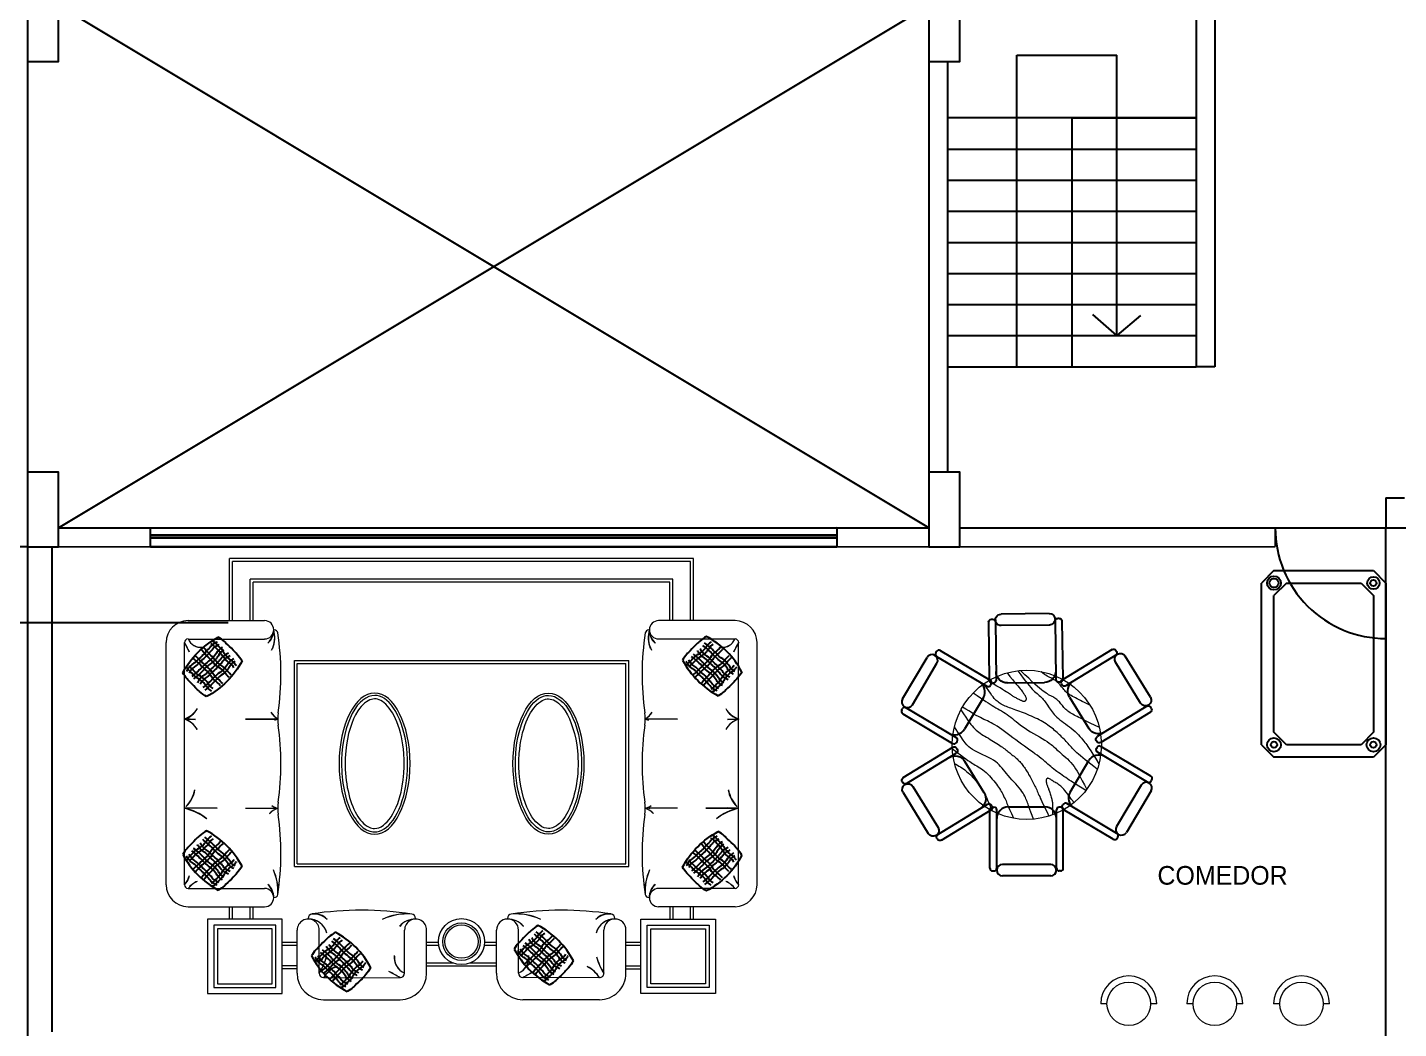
# Model space of a CAD drawing. Header units: metres. Extents: x -525 to 413, y -37 to 272.
# Drawn here: x 180.92 to 191.95, y 55.6 to 63.64 of the extents above; entities that cross this region are included whole.
import ezdxf

# ---------------------------------------------------------------- set-up
doc = ezdxf.new("R2010")
doc.units = ezdxf.units.M
doc.header["$MEASUREMENT"] = 0
for name, pattern in [('0', [0]), ('ACAD_ISO02W100', [15, 12, -3]), ('DASHED', [70, 50, -20])]:
    doc.linetypes.add(name, pattern=pattern)
doc.layers.get('0').update_dxf_attribs({"color": 254})
for name, color, linetype in [('arboles', 254, 'Continuous'), ('COLUMNA', 254, 'Continuous'), ('escalera', 254, 'DASHED'), ('ICT_INTERNA', 170, 'Continuous'), ('L.COLUMNA', 254, 'Continuous'), ('mobi alcolchonado', 254, 'Continuous'), ('MOBILIARIO2', 254, 'Continuous'), ('NOFIJO', 254, 'Continuous'), ('PAR', 254, 'Continuous'), ('PUERTAS', 254, 'Continuous')]:
    doc.layers.add(name, color=color, linetype=linetype)
doc.layers.add('muebles', color=254, linetype='Continuous', lineweight=5)
doc.layers.add('ventanas', color=254, linetype='Continuous', lineweight=30)
doc.styles.get("Standard").update_dxf_attribs({"font": 'HTOWERT.TTF', "height": 0.08})

# ---------------------------------------------------------------- blocks, each defined once
blk = doc.blocks.new('A$C77BB287D')
at = {"layer": 'MOBILIARIO2'}
for centre, start, end in [((0.603, -0.126), 117.7162, 152.2785), ((-0.126, 0.603), 297.7162, 332.2785)]:
    blk.add_arc(centre, 0.681, start, end, dxfattribs=at)
for points, knots in [([(0.037, 0.2), (0.043, 0.208), (0.045, 0.212), (0.054, 0.23), (0.063, 0.243), (0.082, 0.259), (0.087, 0.263), (0.099, 0.273), (0.105, 0.28), (0.121, 0.295), (0.128, 0.3), (0.14, 0.312), (0.146, 0.318), (0.164, 0.338), (0.179, 0.353), (0.198, 0.372), (0.203, 0.378), (0.213, 0.391), (0.218, 0.398), (0.231, 0.416), (0.24, 0.425), (0.258, 0.438), (0.267, 0.443), (0.276, 0.447)], [0, 0, 0, 0, 0.0279165, 0.0279165, 0.0558331, 0.0558331, 0.0837496, 0.0837496, 0.1116661, 0.1116661, 0.1395827, 0.1395827, 0.1674992, 0.1674992, 0.2233322, 0.2233322, 0.2512488, 0.2512488, 0.2791653, 0.2791653, 0.3070818, 0.3070818, 0.3349984, 0.3349984, 0.3349984, 0.3349984]), ([(0.433, 0.246), (0.428, 0.253), (0.42, 0.265), (0.403, 0.282), (0.378, 0.295), (0.354, 0.322), (0.333, 0.349), (0.317, 0.378), (0.294, 0.398), (0.274, 0.417), (0.257, 0.438), (0.242, 0.444), (0.235, 0.446)], [0, 0, 0, 0, 0.0251558, 0.0423686, 0.0735031, 0.1079287, 0.1485001, 0.177757, 0.2045324, 0.2389579, 0.2619083, 0.2842956, 0.2842956, 0.2842956, 0.2842956]), ([(0.477, 0.286), (0.464, 0.305), (0.442, 0.336), (0.398, 0.383), (0.362, 0.415), (0.325, 0.453), (0.303, 0.466), (0.286, 0.477)], [0, 0, 0, 0, 0.0684504, 0.1132877, 0.1942981, 0.2115305, 0.2711605, 0.2711605, 0.2711605, 0.2711605]), ([(0.058, 0.186), (0.061, 0.19), (0.07, 0.203), (0.079, 0.228), (0.107, 0.244), (0.127, 0.267), (0.158, 0.292), (0.188, 0.329), (0.226, 0.363), (0.25, 0.405), (0.275, 0.418), (0.288, 0.426)], [0, 0, 0, 0, 0.0170213, 0.0470063, 0.0743095, 0.1111398, 0.1383727, 0.19363, 0.2532688, 0.2904618, 0.3349984, 0.3349984, 0.3349984, 0.3349984]), ([(0.082, 0.157), (0.087, 0.166), (0.094, 0.178), (0.111, 0.195), (0.12, 0.201), (0.143, 0.217), (0.158, 0.228), (0.179, 0.25), (0.189, 0.265), (0.214, 0.296), (0.229, 0.311), (0.256, 0.337), (0.269, 0.35), (0.293, 0.376), (0.304, 0.39), (0.315, 0.405)], [0, 0, 0, 0, 0.0281332, 0.0281332, 0.0562664, 0.0562664, 0.1125327, 0.1125327, 0.1687991, 0.1687991, 0.2250654, 0.2250654, 0.2813318, 0.2813318, 0.3375981, 0.3375981, 0.3375981, 0.3375981]), ([(0.104, 0.146), (0.108, 0.153), (0.115, 0.166), (0.137, 0.183), (0.16, 0.199), (0.195, 0.226), (0.222, 0.271), (0.254, 0.3), (0.276, 0.322), (0.301, 0.346), (0.321, 0.372), (0.335, 0.39)], [0, 0, 0, 0, 0.0233914, 0.0462519, 0.0808435, 0.1081467, 0.1768845, 0.2347507, 0.2382573, 0.2698172, 0.3375981, 0.3375981, 0.3375981, 0.3375981]), ([(0.127, 0.11), (0.133, 0.118), (0.135, 0.122), (0.144, 0.14), (0.153, 0.154), (0.172, 0.169), (0.177, 0.173), (0.189, 0.184), (0.195, 0.19), (0.211, 0.205), (0.218, 0.21), (0.23, 0.222), (0.236, 0.228), (0.254, 0.248), (0.269, 0.263), (0.287, 0.282), (0.293, 0.288), (0.303, 0.301), (0.307, 0.308), (0.321, 0.326), (0.33, 0.335), (0.348, 0.348), (0.357, 0.353), (0.365, 0.358)], [0, 0, 0, 0, 0.0279165, 0.0279165, 0.0558331, 0.0558331, 0.0837496, 0.0837496, 0.1116661, 0.1116661, 0.1395827, 0.1395827, 0.1674992, 0.1674992, 0.2233322, 0.2233322, 0.2512488, 0.2512488, 0.2791653, 0.2791653, 0.3070818, 0.3070818, 0.3349984, 0.3349984, 0.3349984, 0.3349984]), ([(0.372, 0.155), (0.36, 0.167), (0.345, 0.182), (0.323, 0.209), (0.315, 0.218), (0.288, 0.237), (0.271, 0.247), (0.241, 0.275), (0.231, 0.289), (0.208, 0.314), (0.196, 0.326), (0.171, 0.352), (0.158, 0.366), (0.147, 0.38)], [0, 0, 0, 0, 0.0527313, 0.0527313, 0.1054625, 0.1054625, 0.1581938, 0.1581938, 0.210925, 0.210925, 0.2636563, 0.2636563, 0.3163876, 0.3163876, 0.3163876, 0.3163876]), ([(0.148, 0.096), (0.151, 0.101), (0.16, 0.113), (0.169, 0.138), (0.197, 0.154), (0.217, 0.178), (0.248, 0.202), (0.278, 0.24), (0.316, 0.273), (0.34, 0.315), (0.365, 0.328), (0.378, 0.336)], [0, 0, 0, 0, 0.0170213, 0.0470063, 0.0743095, 0.1111398, 0.1383727, 0.19363, 0.2532688, 0.2904618, 0.3349984, 0.3349984, 0.3349984, 0.3349984]), ([(0.39, 0.173), (0.382, 0.18), (0.362, 0.199), (0.333, 0.241), (0.281, 0.267), (0.244, 0.313), (0.21, 0.347), (0.183, 0.375), (0.171, 0.391), (0.167, 0.396)], [0, 0, 0, 0, 0.0327415, 0.0793965, 0.1525082, 0.2007896, 0.25596, 0.2973537, 0.3163876, 0.3163876, 0.3163876, 0.3163876]), ([(0.412, 0.232), (0.403, 0.245), (0.397, 0.254), (0.382, 0.265), (0.375, 0.269), (0.36, 0.28), (0.352, 0.287), (0.334, 0.307), (0.324, 0.319), (0.304, 0.348), (0.299, 0.359), (0.28, 0.378), (0.266, 0.389), (0.243, 0.415), (0.242, 0.417), (0.227, 0.423)], [0, 0, 0, 0, 0.0473826, 0.0473826, 0.0710739, 0.0710739, 0.0947652, 0.0947652, 0.1421478, 0.1421478, 0.1895304, 0.1895304, 0.236913, 0.236913, 0.2842956, 0.2842956, 0.2842956, 0.2842956]), ([(0.23, 0.044), (0.224, 0.049), (0.212, 0.057), (0.194, 0.074), (0.181, 0.099), (0.155, 0.123), (0.127, 0.144), (0.099, 0.16), (0.079, 0.183), (0.059, 0.203), (0.038, 0.22), (0.033, 0.234), (0.03, 0.241)], [0, 0, 0, 0, 0.0251558, 0.0423686, 0.0735031, 0.1079287, 0.1485001, 0.177757, 0.2045324, 0.2389579, 0.2619083, 0.2842956, 0.2842956, 0.2842956, 0.2842956]), ([(0.245, 0.065), (0.231, 0.073), (0.222, 0.08), (0.212, 0.094), (0.208, 0.102), (0.197, 0.117), (0.19, 0.124), (0.17, 0.143), (0.157, 0.153), (0.129, 0.172), (0.118, 0.178), (0.099, 0.197), (0.087, 0.21), (0.061, 0.234), (0.059, 0.235), (0.054, 0.25)], [0, 0, 0, 0, 0.0473826, 0.0473826, 0.0710739, 0.0710739, 0.0947652, 0.0947652, 0.1421478, 0.1421478, 0.1895304, 0.1895304, 0.236913, 0.236913, 0.2842956, 0.2842956, 0.2842956, 0.2842956]), ([(0.304, 0.087), (0.296, 0.095), (0.278, 0.114), (0.236, 0.144), (0.21, 0.196), (0.164, 0.233), (0.129, 0.267), (0.101, 0.293), (0.086, 0.306), (0.081, 0.31)], [0, 0, 0, 0, 0.0327415, 0.0793965, 0.1525082, 0.2007896, 0.25596, 0.2973537, 0.3163876, 0.3163876, 0.3163876, 0.3163876]), ([(0.322, 0.104), (0.31, 0.117), (0.294, 0.132), (0.267, 0.153), (0.259, 0.162), (0.24, 0.189), (0.23, 0.206), (0.202, 0.235), (0.188, 0.246), (0.163, 0.269), (0.15, 0.281), (0.125, 0.306), (0.11, 0.318), (0.097, 0.329)], [0, 0, 0, 0, 0.0527313, 0.0527313, 0.1054625, 0.1054625, 0.1581938, 0.1581938, 0.210925, 0.210925, 0.2636563, 0.2636563, 0.3163876, 0.3163876, 0.3163876, 0.3163876]), ([(0.172, 0.067), (0.176, 0.076), (0.184, 0.088), (0.201, 0.105), (0.21, 0.111), (0.233, 0.128), (0.247, 0.138), (0.269, 0.16), (0.279, 0.175), (0.304, 0.207), (0.319, 0.221), (0.345, 0.247), (0.359, 0.26), (0.382, 0.286), (0.394, 0.3), (0.405, 0.315)], [0, 0, 0, 0, 0.0281332, 0.0281332, 0.0562664, 0.0562664, 0.1125327, 0.1125327, 0.1687991, 0.1687991, 0.2250654, 0.2250654, 0.2813318, 0.2813318, 0.3375981, 0.3375981, 0.3375981, 0.3375981]), ([(0.194, 0.056), (0.198, 0.063), (0.205, 0.077), (0.227, 0.093), (0.25, 0.109), (0.285, 0.136), (0.312, 0.181), (0.344, 0.21), (0.366, 0.232), (0.391, 0.256), (0.411, 0.282), (0.425, 0.3)], [0, 0, 0, 0, 0.0233914, 0.0462519, 0.0808435, 0.1081467, 0.1768845, 0.2347507, 0.2382573, 0.2698172, 0.3375981, 0.3375981, 0.3375981, 0.3375981]), ([(0.191, 0), (0.172, 0.013), (0.141, 0.035), (0.093, 0.079), (0.062, 0.115), (0.024, 0.151), (0.01, 0.173), (0, 0.191)], [0, 0, 0, 0, 0.0684504, 0.1132877, 0.1942981, 0.2115305, 0.2711605, 0.2711605, 0.2711605, 0.2711605])]:
    blk.add_open_spline(points, degree=3, knots=knots, dxfattribs=at)
blk = doc.blocks.new('A$C7392403F')
at = {"layer": 'muebles'}
for p, q in [((4.241, 3.546), (0.511, 3.546)), ((0.511, 3.048), (0.511, 3.546)), ((4.241, 3.048), (4.241, 3.546)), ((4.218, 3.523), (0.535, 3.523)), ((0.535, 3.048), (0.535, 3.523)), ((4.218, 3.048), (4.218, 3.523)), ((4.076, 3.381), (0.677, 3.381)), ((0.677, 3.048), (0.677, 3.381)), ((4.052, 3.357), (0.7, 3.357)), ((0.7, 3.048), (0.7, 3.357)), ((4.052, 3.048), (4.052, 3.357)), ((4.076, 3.048), (4.076, 3.381)), ((0.177, 3.048), (0.792, 3.048)), ((4.576, 3.048), (3.961, 3.048)), ((0, 0.925), (0, 2.871)), ((0.147, 0.925), (0.147, 2.871)), ((0.177, 2.9), (0.792, 2.9)), ((0.866, 2.974), (0.87, 2.974)), ((3.887, 2.974), (3.883, 2.974)), ((4.576, 2.9), (3.961, 2.9)), ((4.605, 0.925), (4.605, 2.871)), ((4.753, 0.925), (4.753, 2.871)), ((1.032, 2.726), (3.721, 2.726)), ((1.032, 1.07), (1.032, 2.726)), ((1.055, 2.702), (3.697, 2.702)), ((1.055, 1.093), (1.055, 2.702)), ((3.697, 1.093), (3.697, 2.702)), ((3.721, 1.07), (3.721, 2.726)), ((0.194, 2.256), (0.147, 2.256)), ((0.147, 2.256), (0.237, 2.253)), ((0.237, 2.253), (0.194, 2.256)), ((0.87, 2.258), (0.638, 2.256)), ((0.638, 2.256), (0.899, 2.256)), ((0.899, 2.256), (0.87, 2.258)), ((0.896, 2.261), (0.899, 2.256)), ((3.857, 2.261), (3.853, 2.256)), ((3.853, 2.256), (3.882, 2.258)), ((4.114, 2.256), (3.853, 2.256)), ((3.882, 2.258), (4.114, 2.256)), ((4.516, 2.253), (4.559, 2.256)), ((4.605, 2.256), (4.516, 2.253)), ((4.559, 2.256), (4.605, 2.256)), ((0.147, 1.539), (0.237, 1.542)), ((0.412, 1.539), (0.147, 1.539)), ((0.237, 1.542), (0.412, 1.539)), ((0.638, 1.539), (0.865, 1.542)), ((0.638, 1.539), (0.896, 1.539)), ((0.832, 1.497), (0.837, 1.5)), ((0.865, 1.542), (0.893, 1.54)), ((4.114, 1.539), (3.857, 1.539)), ((3.888, 1.542), (3.86, 1.54)), ((4.114, 1.539), (3.888, 1.542)), ((3.921, 1.497), (3.916, 1.5)), ((4.516, 1.542), (4.341, 1.539)), ((4.341, 1.539), (4.605, 1.539)), ((4.605, 1.539), (4.516, 1.542)), ((1.032, 1.07), (3.721, 1.07)), ((1.055, 1.093), (3.697, 1.093)), ((0.177, 0.895), (0.792, 0.895)), ((4.576, 0.895), (3.961, 0.895)), ((0.866, 0.821), (0.87, 0.821)), ((0.866, 0.821), (0.87, 0.821)), ((3.887, 0.821), (3.883, 0.821)), ((3.887, 0.821), (3.883, 0.821)), ((0.177, 0.748), (0.792, 0.748)), ((0.511, 0.649), (0.511, 0.748)), ((0.535, 0.649), (0.535, 0.748)), ((0.677, 0.649), (0.677, 0.748)), ((0.7, 0.649), (0.7, 0.748)), ((4.576, 0.748), (3.961, 0.748)), ((4.052, 0.748), (4.052, 0.649)), ((4.076, 0.748), (4.076, 0.649)), ((4.218, 0.649), (4.218, 0.748)), ((4.241, 0.649), (4.241, 0.748)), ((1.054, 0.213), (1.054, 0.56)), ((1.143, 0.648), (1.143, 0.654)), ((1.232, 0.213), (1.232, 0.56)), ((1.918, 0.213), (1.918, 0.56)), ((2.007, 0.648), (2.007, 0.654)), ((2.095, 0.213), (2.095, 0.56)), ((2.657, 0.213), (2.657, 0.56)), ((2.746, 0.648), (2.746, 0.654)), ((2.835, 0.213), (2.835, 0.56)), ((3.521, 0.213), (3.521, 0.56)), ((3.61, 0.648), (3.61, 0.654)), ((3.698, 0.213), (3.698, 0.56)), ((1.054, 0.459), (0.934, 0.459)), ((2.192, 0.459), (2.095, 0.459)), ((2.657, 0.459), (2.561, 0.459)), ((3.819, 0.459), (3.698, 0.459)), ((1.054, 0.436), (0.934, 0.436)), ((2.194, 0.436), (2.095, 0.436)), ((2.657, 0.436), (2.558, 0.436)), ((3.819, 0.436), (3.698, 0.436)), ((1.057, 0.273), (0.934, 0.273)), ((1.05, 0.249), (0.934, 0.249)), ((2.313, 0.294), (2.095, 0.294)), ((2.657, 0.27), (2.095, 0.27)), ((2.657, 0.294), (2.44, 0.294)), ((3.695, 0.273), (3.819, 0.273)), ((3.703, 0.249), (3.819, 0.249)), ((1.267, 0.178), (1.882, 0.177)), ((3.485, 0.178), (2.87, 0.177)), ((1.267, 0), (1.882, 0)), ((3.485, 0), (2.87, 0))]:
    blk.add_line(p, q, dxfattribs=at)
for points in [[(0.334, 0.649), (0.334, 0.049), (0.934, 0.049), (0.934, 0.649)], [(0.384, 0.599), (0.384, 0.099), (0.884, 0.099), (0.884, 0.599)], [(0.414, 0.569), (0.414, 0.129), (0.854, 0.129), (0.854, 0.569)], [(4.419, 0.649), (4.419, 0.049), (3.819, 0.049), (3.819, 0.649)], [(4.369, 0.599), (4.369, 0.099), (3.869, 0.099), (3.869, 0.599)], [(4.339, 0.569), (4.339, 0.129), (3.899, 0.129), (3.899, 0.569)]]:
    blk.add_lwpolyline(points, close=True, dxfattribs=at)
for radius in [0.185, 0.151, 0.134]:
    blk.add_circle((2.376, 0.467), radius, dxfattribs=at)
for centre, radius, start, end in [((0.177, 2.871), 0.177, 90, 180), ((0.792, 2.974), 0.0737, 270, 90), ((3.961, 2.974), 0.0737, 90, 270), ((4.576, 2.871), 0.177, 0, 90), ((0.177, 2.871), 0.0295, 90, 180), ((-2.52, 1.361), 3.065, 27.9126, 29.5142), ((-0.604, 2.41), 0.881, 25.926, 31.5008), ((0.285, 2.95), 0.119, 204.579, 275.4669), ((0.28, 2.945), 0.112, 203.4816, 275.8459), ((0.725, 2.974), 0.141, 310.9442, 359.9333), ((0.736, 2.969), 0.13, 308.6645, 2.2129), ((0.648, 2.913), 0.226, 332.645, 15.6493), ((0.637, 2.912), 0.237, 338.8577, 15.1681), ((0.87, 2.944), 0.0295, 8.737, 90), ((-1.273, 2.615), 2.197, 351.9156, 8.737), ((6.025, 2.615), 2.197, 171.263, 188.0844), ((3.883, 2.944), 0.0295, 90, 171.263), ((4.105, 2.913), 0.226, 164.3507, 207.355), ((4.115, 2.912), 0.237, 164.8319, 201.1423), ((4.028, 2.974), 0.141, 180.0667, 229.0558), ((4.016, 2.969), 0.13, 177.7871, 231.3355), ((4.467, 2.95), 0.119, 264.5331, 335.421), ((4.473, 2.945), 0.112, 264.1541, 336.5184), ((7.273, 1.361), 3.065, 150.4858, 152.0874), ((5.356, 2.41), 0.881, 148.4992, 154.074), ((4.576, 2.871), 0.0295, 0, 90), ((0.071, 2.457), 0.215, 290.7068, 327.0616), ((0.094, 2.429), 0.181, 287.1636, 330.6048), ((4.681, 2.457), 0.215, 212.9384, 249.2932), ((4.659, 2.429), 0.181, 209.3952, 252.8364), ((0.071, 2.056), 0.215, 32.9384, 69.2932), ((0.094, 2.083), 0.181, 29.3952, 72.8364), ((1.011, 2.435), 0.209, 216.5051, 236.4171), ((0.998, 2.414), 0.186, 213.5615, 237.8354), ((0.926, 2.149), 0.11, 103.8443, 119.6644), ((1.253, 2.256), 0.354, 171.9156, 188.0844), ((-1.273, 1.898), 2.197, 351.9156, 8.0844), ((6.025, 1.898), 2.197, 171.9156, 188.0844), ((3.499, 2.256), 0.354, 351.9156, 8.0844), ((3.754, 2.414), 0.186, 302.1646, 326.4385), ((3.827, 2.149), 0.11, 60.3356, 76.1557), ((3.742, 2.435), 0.209, 303.5829, 323.4949), ((4.681, 2.056), 0.215, 110.7068, 147.0616), ((4.659, 2.083), 0.181, 107.1636, 150.6048), ((0.005, 1.719), 0.228, 313.0483, 352.1317), ((-0.042, 1.743), 0.278, 316.6985, 348.4815), ((4.747, 1.719), 0.228, 187.8683, 226.9517), ((4.795, 1.743), 0.278, 191.5185, 223.3015), ((0.931, 1.664), 0.129, 232.0039, 255.5894), ((1.253, 1.539), 0.354, 171.9156, 188.0844), ((3.499, 1.539), 0.354, 351.9156, 8.0844), ((3.821, 1.664), 0.129, 284.4106, 307.9961), ((0.045, 1.089), 0.461, 52.4364, 77.1931), ((0.078, 1.159), 0.387, 49.9948, 79.6347), ((0.942, 1.393), 0.152, 106.4836, 136.9001), ((0.948, 1.391), 0.156, 108.2275, 135.359), ((-1.273, 1.18), 2.197, 351.263, 8.0844), ((6.025, 1.18), 2.197, 171.9156, 188.737), ((3.804, 1.391), 0.156, 44.641, 71.7725), ((3.81, 1.393), 0.152, 43.0999, 73.5164), ((4.707, 1.089), 0.461, 102.8069, 127.5636), ((4.675, 1.159), 0.387, 100.3653, 130.0052), ((0.065, 1.019), 0.125, 311.2959, 351.2773), ((0.011, 1.048), 0.184, 317.8008, 344.7724), ((0.492, 0.875), 0.408, 356.0154, 24.4991), ((0.525, 0.881), 0.375, 354.757, 25.7575), ((4.26, 0.875), 0.408, 155.5009, 183.9846), ((4.227, 0.881), 0.375, 154.2425, 185.243), ((4.688, 1.019), 0.125, 188.7227, 228.7041), ((4.741, 1.048), 0.184, 195.2276, 222.1992), ((0.177, 0.925), 0.177, 180, 270), ((0.177, 0.925), 0.0295, 180, 270), ((0.367, 0.73), 0.251, 117.8971, 138.9977), ((0.322, 0.786), 0.181, 113.7543, 143.1405), ((0.792, 0.821), 0.0737, 270, 90), ((0.736, 0.826), 0.13, 357.7871, 51.3355), ((0.725, 0.821), 0.141, 0.0667, 49.0558), ((4.016, 0.826), 0.13, 128.6645, 182.2129), ((4.028, 0.821), 0.141, 130.9442, 179.9333), ((3.961, 0.821), 0.0737, 90, 270), ((4.386, 0.73), 0.251, 41.0023, 62.1029), ((4.43, 0.786), 0.181, 36.8595, 66.2457), ((4.576, 0.925), 0.0295, 270, 0), ((4.576, 0.925), 0.177, 270, 0), ((0.87, 0.851), 0.0295, 270, 351.263), ((3.883, 0.851), 0.0295, 188.737, 270), ((1.178, 0.654), 0.0355, 98.731, 179.994), ((1.574, -1.925), 2.645, 81.2571, 98.731), ((1.19, 0.543), 0.146, 44.3536, 96.8302), ((1.194, 0.555), 0.136, 42.0997, 99.0841), ((1.935, 0.239), 0.452, 84.751, 115.7515), ((1.942, 0.199), 0.491, 86.0094, 114.4931), ((1.971, 0.654), 0.0355, 359.994, 81.2571), ((2.781, 0.654), 0.0355, 98.7429, 180.006), ((3.178, -1.925), 2.645, 81.269, 98.7429), ((2.817, 0.239), 0.452, 64.2485, 95.249), ((2.81, 0.199), 0.491, 65.5069, 93.9906), ((3.562, 0.543), 0.146, 83.1698, 135.6464), ((3.558, 0.555), 0.136, 80.9159, 137.9003), ((3.574, 0.654), 0.0355, 0.006, 81.269), ((1.143, 0.56), 0.0887, 359.994, 179.994), ((1.148, 0.497), 0.151, 15.1187, 91.7681), ((1.151, 0.502), 0.146, 13.5389, 93.3478), ((2.001, 0.492), 0.156, 87.7811, 141.3295), ((2.007, 0.479), 0.17, 90.0608, 139.0498), ((2.007, 0.56), 0.0887, 359.994, 179.994), ((2.746, 0.56), 0.0887, 0.006, 180.006), ((2.752, 0.492), 0.156, 38.6705, 92.2189), ((2.746, 0.479), 0.17, 40.9502, 89.9392), ((3.605, 0.497), 0.151, 88.2319, 164.8813), ((3.601, 0.502), 0.146, 86.6522, 166.4611), ((3.61, 0.56), 0.0887, 0.006, 180.006), ((0.832, 0.474), 0.477, 326.7891, 344.4251), ((0.741, 0.516), 0.577, 328.3171, 342.8972), ((1.977, 0.343), 0.143, 174.5271, 245.4151), ((1.972, 0.337), 0.135, 174.1481, 246.5124), ((2.775, 0.343), 0.143, 294.5849, 5.4729), ((2.781, 0.337), 0.135, 293.4876, 5.8519), ((3.92, 0.474), 0.477, 195.5749, 213.2109), ((4.012, 0.516), 0.577, 197.1028, 211.6829), ((1.462, 0.06), 0.228, 115.1142, 149.0283), ((1.439, 0.08), 0.197, 113.9392, 150.4768), ((0.064, -3.033), 3.69, 60.4798, 62.0814), ((1.328, -0.727), 1.06, 58.4932, 64.068), ((4.688, -3.033), 3.69, 117.9186, 119.5202), ((3.424, -0.727), 1.06, 115.932, 121.5068), ((3.29, 0.06), 0.228, 30.9717, 64.8858), ((3.314, 0.08), 0.197, 29.5232, 66.0608), ((1.267, 0.213), 0.213, 179.994, 269.994), ((1.267, 0.213), 0.0355, 179.994, 269.994), ((1.882, 0.213), 0.213, 269.994, 359.994), ((1.882, 0.213), 0.0355, 269.994, 359.994), ((2.87, 0.213), 0.213, 180.006, 270.006), ((2.87, 0.213), 0.0355, 180.006, 270.006), ((3.485, 0.213), 0.213, 270.006, 0.006), ((3.485, 0.213), 0.0355, 270.006, 0.006)]:
    blk.add_arc(centre, radius, start, end, dxfattribs=at)
at = {"layer": 'muebles', "extrusion": (0, 0, -1)}
blk.add_ellipse((1.677, 1.898), major_axis=(0, -0.568), ratio=0.502168, dxfattribs=at)
at = {"layer": 'muebles'}
blk.add_ellipse((3.075, 1.898), major_axis=(0, -0.568), ratio=0.502168, dxfattribs=at)
for points, knots in [([(1.677, 1.349), (1.643, 1.349), (1.607, 1.363), (1.54, 1.424), (1.508, 1.47), (1.433, 1.635), (1.408, 1.783), (1.415, 2.07), (1.448, 2.206), (1.548, 2.397), (1.614, 2.446), (1.731, 2.447), (1.784, 2.412), (1.876, 2.277), (1.912, 2.178), (1.948, 1.954), (1.947, 1.831), (1.91, 1.608), (1.872, 1.51), (1.781, 1.381), (1.728, 1.349), (1.677, 1.349)], [0, 0, 0, 0, 0.420953, 0.420953, 0.841906, 0.841906, 1.627474, 1.627474, 2.384999, 2.384999, 3.142524, 3.142524, 3.774252, 3.774252, 4.405979, 4.405979, 5.037707, 5.037707, 5.669434, 5.669434, 6.283185, 6.283185, 6.283185, 6.283185]), ([(3.075, 1.349), (3.11, 1.349), (3.146, 1.363), (3.213, 1.424), (3.245, 1.47), (3.319, 1.635), (3.345, 1.783), (3.338, 2.07), (3.305, 2.206), (3.204, 2.397), (3.139, 2.446), (3.022, 2.447), (2.969, 2.412), (2.876, 2.277), (2.84, 2.178), (2.804, 1.954), (2.805, 1.831), (2.843, 1.608), (2.88, 1.51), (2.972, 1.381), (3.025, 1.349), (3.075, 1.349)], [0, 0, 0, 0, 0.420953, 0.420953, 0.841906, 0.841906, 1.627474, 1.627474, 2.384999, 2.384999, 3.142524, 3.142524, 3.774252, 3.774252, 4.405979, 4.405979, 5.037707, 5.037707, 5.669434, 5.669434, 6.283185, 6.283185, 6.283185, 6.283185]), ([(1.677, 1.377), (1.649, 1.377), (1.619, 1.389), (1.557, 1.447), (1.526, 1.494), (1.452, 1.673), (1.429, 1.844), (1.457, 2.13), (1.494, 2.247), (1.577, 2.375), (1.617, 2.405), (1.685, 2.424), (1.717, 2.417), (1.791, 2.358), (1.828, 2.305), (1.885, 2.161), (1.905, 2.073), (1.923, 1.839), (1.904, 1.69), (1.832, 1.495), (1.789, 1.433), (1.723, 1.385), (1.7, 1.377), (1.677, 1.377)], [0, 0, 0, 0, 0.439197, 0.439197, 0.878394, 0.878394, 1.7625, 1.7625, 2.484027, 2.484027, 3.003385, 3.003385, 3.522744, 3.522744, 4.042102, 4.042102, 4.561461, 4.561461, 5.34406, 5.34406, 5.930331, 5.930331, 6.283185, 6.283185, 6.283185, 6.283185]), ([(3.075, 1.377), (3.103, 1.377), (3.133, 1.389), (3.196, 1.447), (3.226, 1.494), (3.301, 1.673), (3.324, 1.844), (3.296, 2.13), (3.258, 2.247), (3.175, 2.375), (3.136, 2.405), (3.068, 2.424), (3.036, 2.417), (2.962, 2.358), (2.924, 2.305), (2.867, 2.161), (2.848, 2.073), (2.83, 1.839), (2.849, 1.69), (2.92, 1.495), (2.963, 1.433), (3.03, 1.385), (3.053, 1.377), (3.075, 1.377)], [0, 0, 0, 0, 0.439197, 0.439197, 0.878394, 0.878394, 1.7625, 1.7625, 2.484027, 2.484027, 3.003385, 3.003385, 3.522744, 3.522744, 4.042102, 4.042102, 4.561461, 4.561461, 5.34406, 5.34406, 5.930331, 5.930331, 6.283185, 6.283185, 6.283185, 6.283185])]:
    blk.add_open_spline(points, degree=3, knots=knots, dxfattribs=at)
for p in [(0.866, 1.539), (0.866, 1.539), (3.887, 1.539), (3.887, 1.539)]:
    blk.add_point(p, dxfattribs=at)
at = {"layer": 'muebles', "xscale": -1, "rotation": 90}
for p in [(0.611, 2.914), (4.631, 1.352)]:
    blk.add_blockref('A$C77BB287D', p, dxfattribs=at)
at = {"layer": 'muebles', "rotation": 90}
for p in [(4.631, 2.444), (0.611, 0.882), (3.277, 0.121), (1.647, 0.066)]:
    blk.add_blockref('A$C77BB287D', p, dxfattribs=at)
blk = doc.blocks.new('SILLVIS')
at = {"layer": 'arboles'}
for p, q in [((-0.32, 0.267), (-0.32, -0.239)), ((-0.295, 0.292), (-0.285, 0.292)), ((-0.26, 0.285), (-0.26, -0.239)), ((-0.21, 0.335), (0.21, 0.335)), ((0.26, 0.285), (0.26, -0.239)), ((0.295, 0.292), (0.285, 0.292)), ((0.32, 0.267), (0.32, -0.239)), ((-0.21, 0.235), (0.21, 0.235)), ((-0.295, -0.264), (-0.285, -0.264)), ((0.16, -0.265), (-0.16, -0.265)), ((0.295, -0.264), (0.285, -0.264))]:
    blk.add_line(p, q, dxfattribs=at)
for centre, radius, start, end in [((-0.295, 0.267), 0.025, 90, 180), ((-0.285, 0.267), 0.025, 0, 90), ((-0.21, 0.285), 0.05, 90, 270), ((0.21, 0.285), 0.05, 270, 90), ((0.285, 0.267), 0.025, 90, 180), ((0.295, 0.267), 0.025, 0, 90), ((-0.295, -0.239), 0.025, 180, 270), ((-0.285, -0.239), 0.025, 270, 0), ((-0.16, -0.165), 0.1, 180, 270), ((0.16, -0.165), 0.1, 270, 0), ((0.285, -0.239), 0.025, 180, 270), ((0.295, -0.239), 0.025, 270, 0)]:
    blk.add_arc(centre, radius, start, end, dxfattribs=at)
blk = doc.blocks.new('S_VISITA')
at = {"layer": 'PAR', "xscale": -1}
blk.add_blockref('SILLVIS', (-0.009, -0.014), dxfattribs=at)
blk = doc.blocks.new('MESACIRC-6P-D120CM-5')
at = {"layer": 'muebles'}
for points in [[(-0.158, 0.579), (-0.135, 0.55), (-0.115, 0.526), (-0.098, 0.505), (-0.084, 0.488), (-0.072, 0.474), (-0.062, 0.462), (-0.054, 0.451), (-0.046, 0.442), (-0.04, 0.434), (-0.034, 0.427), (-0.029, 0.42), (-0.025, 0.414), (-0.021, 0.408), (-0.017, 0.402), (-0.014, 0.397), (-0.012, 0.393), (-0.01, 0.388), (-0.008, 0.384), (-0.007, 0.38), (-0.006, 0.376), (-0.006, 0.372), (-0.006, 0.368), (-0.006, 0.365), (-0.007, 0.362), (-0.008, 0.359), (-0.01, 0.357), (-0.011, 0.354), (-0.013, 0.352), (-0.016, 0.351), (-0.018, 0.35), (-0.021, 0.349), (-0.023, 0.349), (-0.026, 0.349), (-0.029, 0.35), (-0.032, 0.351), (-0.035, 0.352), (-0.039, 0.354), (-0.043, 0.356), (-0.047, 0.358), (-0.052, 0.36), (-0.057, 0.363), (-0.062, 0.365), (-0.068, 0.368), (-0.074, 0.371), (-0.08, 0.374), (-0.086, 0.377), (-0.092, 0.38), (-0.098, 0.383), (-0.104, 0.386), (-0.109, 0.389), (-0.115, 0.393), (-0.12, 0.397), (-0.126, 0.401), (-0.132, 0.405), (-0.139, 0.41), (-0.147, 0.415), (-0.156, 0.42), (-0.166, 0.427), (-0.179, 0.435), (-0.195, 0.445), (-0.215, 0.458), (-0.24, 0.473), (-0.271, 0.492), (-0.308, 0.515)], [(-0.073, 0.596), (-0.049, 0.564), (-0.028, 0.536), (-0.01, 0.513), (0.006, 0.493), (0.019, 0.476), (0.032, 0.462), (0.043, 0.449), (0.053, 0.438), (0.063, 0.428), (0.073, 0.42), (0.083, 0.412), (0.092, 0.404), (0.101, 0.396), (0.11, 0.389), (0.118, 0.382), (0.126, 0.374), (0.133, 0.366), (0.141, 0.357), (0.147, 0.347), (0.154, 0.338), (0.161, 0.328), (0.167, 0.318), (0.174, 0.307), (0.181, 0.297), (0.188, 0.286), (0.195, 0.276), (0.203, 0.265), (0.212, 0.254), (0.221, 0.244), (0.231, 0.233), (0.242, 0.222), (0.254, 0.212), (0.267, 0.201), (0.281, 0.19), (0.296, 0.179), (0.311, 0.168), (0.327, 0.157), (0.343, 0.145), (0.358, 0.133), (0.373, 0.121), (0.388, 0.108), (0.402, 0.094), (0.415, 0.081), (0.427, 0.068), (0.439, 0.055), (0.449, 0.043), (0.459, 0.031), (0.467, 0.02), (0.475, 0.01), (0.483, 0), (0.491, -0.012), (0.501, -0.028), (0.514, -0.048), (0.531, -0.074), (0.553, -0.108), (0.58, -0.152)], [(0.584, 0.139), (0.546, 0.158), (0.514, 0.173), (0.488, 0.186), (0.466, 0.197), (0.447, 0.206), (0.432, 0.214), (0.418, 0.221), (0.405, 0.227), (0.393, 0.233), (0.381, 0.239), (0.37, 0.246), (0.359, 0.252), (0.348, 0.258), (0.338, 0.265), (0.329, 0.271), (0.321, 0.278), (0.313, 0.285), (0.306, 0.293), (0.299, 0.3), (0.293, 0.308), (0.287, 0.316), (0.281, 0.323), (0.275, 0.331), (0.269, 0.338), (0.263, 0.345), (0.256, 0.352), (0.249, 0.358), (0.242, 0.364), (0.235, 0.37), (0.227, 0.375), (0.219, 0.38), (0.211, 0.385), (0.203, 0.389), (0.194, 0.394), (0.185, 0.398), (0.176, 0.403), (0.166, 0.409), (0.155, 0.416), (0.144, 0.423), (0.131, 0.432), (0.118, 0.443), (0.102, 0.455), (0.085, 0.47), (0.065, 0.488), (0.042, 0.51), (0.016, 0.535), (-0.015, 0.564), (-0.051, 0.598)], [(0.507, 0.32), (0.487, 0.331), (0.465, 0.341), (0.446, 0.35), (0.431, 0.358), (0.417, 0.365), (0.405, 0.371), (0.392, 0.377), (0.38, 0.384), (0.369, 0.39), (0.358, 0.396), (0.347, 0.402), (0.337, 0.409), (0.328, 0.415), (0.32, 0.422), (0.312, 0.429), (0.305, 0.437), (0.298, 0.444), (0.292, 0.452), (0.286, 0.46), (0.28, 0.467), (0.274, 0.475), (0.268, 0.482), (0.262, 0.489), (0.255, 0.496), (0.248, 0.502), (0.241, 0.508), (0.234, 0.514), (0.226, 0.519), (0.218, 0.524), (0.21, 0.529), (0.202, 0.533), (0.193, 0.538), (0.185, 0.542), (0.175, 0.548), (0.165, 0.553), (0.154, 0.56), (0.143, 0.567), (0.13, 0.576), (0.117, 0.587), (0.114, 0.589)], [(0.567, -0.195), (0.54, -0.174), (0.515, -0.154), (0.491, -0.136), (0.47, -0.119), (0.45, -0.104), (0.433, -0.089), (0.417, -0.076), (0.402, -0.063), (0.39, -0.051), (0.378, -0.04), (0.368, -0.029), (0.359, -0.019), (0.35, -0.009), (0.342, 0), (0.334, 0.01), (0.326, 0.019), (0.318, 0.028), (0.309, 0.037), (0.3, 0.046), (0.291, 0.055), (0.282, 0.063), (0.273, 0.072), (0.263, 0.081), (0.254, 0.09), (0.244, 0.099), (0.234, 0.107), (0.224, 0.116), (0.214, 0.125), (0.203, 0.133), (0.192, 0.142), (0.181, 0.151), (0.169, 0.159), (0.156, 0.168), (0.143, 0.176), (0.129, 0.184), (0.115, 0.193), (0.1, 0.201), (0.085, 0.208), (0.07, 0.216), (0.054, 0.223), (0.038, 0.231), (0.022, 0.237), (0.006, 0.244), (-0.01, 0.251), (-0.026, 0.257), (-0.042, 0.263), (-0.057, 0.268), (-0.072, 0.274), (-0.087, 0.279), (-0.101, 0.284), (-0.114, 0.289), (-0.127, 0.294), (-0.14, 0.298), (-0.152, 0.303), (-0.163, 0.308), (-0.174, 0.312), (-0.185, 0.317), (-0.195, 0.322), (-0.205, 0.328), (-0.214, 0.333), (-0.223, 0.339), (-0.231, 0.345), (-0.239, 0.352), (-0.247, 0.358), (-0.254, 0.366), (-0.262, 0.374), (-0.27, 0.385), (-0.28, 0.398), (-0.291, 0.415), (-0.306, 0.435), (-0.323, 0.461), (-0.344, 0.492)], [(-0.431, 0.418), (-0.4, 0.397), (-0.373, 0.378), (-0.349, 0.363), (-0.329, 0.349), (-0.311, 0.337), (-0.294, 0.327), (-0.279, 0.317), (-0.264, 0.308), (-0.249, 0.299), (-0.234, 0.291), (-0.218, 0.282), (-0.203, 0.273), (-0.188, 0.264), (-0.173, 0.254), (-0.158, 0.244), (-0.143, 0.234), (-0.129, 0.223), (-0.114, 0.211), (-0.1, 0.199), (-0.084, 0.187), (-0.069, 0.174), (-0.052, 0.161), (-0.033, 0.147), (-0.013, 0.133), (0.008, 0.119), (0.031, 0.105), (0.055, 0.091), (0.078, 0.078), (0.102, 0.064), (0.124, 0.051), (0.145, 0.038), (0.164, 0.026), (0.181, 0.015), (0.195, 0.004), (0.208, -0.006), (0.219, -0.016), (0.23, -0.026), (0.24, -0.036), (0.251, -0.046), (0.262, -0.056), (0.273, -0.066), (0.286, -0.077), (0.299, -0.088), (0.313, -0.101), (0.327, -0.113), (0.34, -0.127), (0.354, -0.142), (0.367, -0.157), (0.38, -0.174), (0.392, -0.192), (0.405, -0.212), (0.418, -0.235), (0.431, -0.261), (0.446, -0.289), (0.463, -0.321), (0.482, -0.358)], [(-0.53, 0.281), (-0.509, 0.25), (-0.491, 0.223), (-0.476, 0.201), (-0.462, 0.182), (-0.45, 0.165), (-0.439, 0.152), (-0.429, 0.14), (-0.418, 0.129), (-0.408, 0.119), (-0.397, 0.11), (-0.386, 0.101), (-0.374, 0.093), (-0.362, 0.084), (-0.349, 0.076), (-0.336, 0.069), (-0.323, 0.061), (-0.309, 0.053), (-0.295, 0.044), (-0.281, 0.036), (-0.267, 0.028), (-0.253, 0.02), (-0.24, 0.011), (-0.228, 0.003), (-0.216, -0.004), (-0.205, -0.012), (-0.195, -0.019), (-0.186, -0.026), (-0.177, -0.032), (-0.168, -0.039), (-0.16, -0.046), (-0.152, -0.052), (-0.144, -0.059), (-0.136, -0.065), (-0.127, -0.072), (-0.119, -0.079), (-0.111, -0.086), (-0.102, -0.092), (-0.094, -0.099), (-0.086, -0.106), (-0.078, -0.113), (-0.071, -0.12), (-0.063, -0.128), (-0.056, -0.135), (-0.05, -0.142), (-0.043, -0.15), (-0.037, -0.158), (-0.031, -0.166), (-0.025, -0.174), (-0.019, -0.182), (-0.013, -0.191), (-0.007, -0.2), (-0.002, -0.209), (0.004, -0.218), (0.01, -0.228), (0.015, -0.238), (0.021, -0.248), (0.027, -0.258), (0.032, -0.268), (0.038, -0.278), (0.044, -0.289), (0.05, -0.299), (0.055, -0.31), (0.06, -0.32), (0.065, -0.331), (0.07, -0.341), (0.075, -0.351), (0.08, -0.361), (0.084, -0.372), (0.089, -0.382), (0.093, -0.393), (0.098, -0.404), (0.104, -0.416), (0.109, -0.428), (0.115, -0.441), (0.122, -0.456), (0.13, -0.473), (0.14, -0.493), (0.151, -0.516), (0.163, -0.542), (0.178, -0.573)], [(0.474, -0.368), (0.445, -0.349), (0.419, -0.332), (0.396, -0.318), (0.376, -0.305), (0.358, -0.293), (0.342, -0.283), (0.327, -0.273), (0.313, -0.263), (0.298, -0.254), (0.284, -0.244), (0.271, -0.234), (0.257, -0.225), (0.243, -0.215), (0.23, -0.205), (0.218, -0.195), (0.205, -0.185), (0.193, -0.175), (0.182, -0.165), (0.17, -0.154), (0.158, -0.144), (0.145, -0.133), (0.132, -0.121), (0.117, -0.11), (0.101, -0.097), (0.084, -0.084), (0.065, -0.071), (0.046, -0.057), (0.025, -0.042), (0.003, -0.027), (-0.019, -0.011), (-0.042, 0.005), (-0.065, 0.022), (-0.088, 0.04), (-0.112, 0.057), (-0.135, 0.074), (-0.157, 0.091), (-0.179, 0.108), (-0.2, 0.123), (-0.22, 0.137), (-0.238, 0.15), (-0.256, 0.16), (-0.272, 0.17), (-0.287, 0.178), (-0.302, 0.185), (-0.316, 0.192), (-0.33, 0.198), (-0.344, 0.205), (-0.358, 0.212), (-0.373, 0.219), (-0.389, 0.228), (-0.406, 0.237), (-0.425, 0.248), (-0.445, 0.26), (-0.467, 0.273), (-0.491, 0.287), (-0.518, 0.303)], [(0.054, -0.598), (0.043, -0.567), (0.034, -0.542), (0.026, -0.52), (0.02, -0.503), (0.014, -0.488), (0.01, -0.476), (0.006, -0.465), (0.002, -0.454), (-0.002, -0.444), (-0.007, -0.433), (-0.011, -0.423), (-0.016, -0.412), (-0.023, -0.4), (-0.03, -0.388), (-0.039, -0.375), (-0.049, -0.361), (-0.061, -0.346), (-0.074, -0.33), (-0.089, -0.314), (-0.104, -0.297), (-0.119, -0.28), (-0.134, -0.264), (-0.149, -0.247), (-0.163, -0.231), (-0.175, -0.216), (-0.187, -0.201), (-0.198, -0.187), (-0.21, -0.174), (-0.222, -0.161), (-0.235, -0.148), (-0.25, -0.136), (-0.267, -0.124), (-0.286, -0.113), (-0.307, -0.101), (-0.329, -0.09), (-0.352, -0.079), (-0.375, -0.069), (-0.397, -0.058), (-0.418, -0.047), (-0.436, -0.037), (-0.452, -0.026), (-0.467, -0.015), (-0.481, -0.001), (-0.496, 0.017), (-0.512, 0.039), (-0.531, 0.067), (-0.554, 0.101), (-0.582, 0.144)], [(-0.599, -0.03), (-0.563, -0.058), (-0.533, -0.08), (-0.508, -0.099), (-0.489, -0.113), (-0.473, -0.125), (-0.459, -0.134), (-0.448, -0.142), (-0.437, -0.149), (-0.425, -0.155), (-0.414, -0.162), (-0.402, -0.169), (-0.39, -0.176), (-0.377, -0.184), (-0.365, -0.192), (-0.352, -0.201), (-0.34, -0.212), (-0.327, -0.223), (-0.314, -0.235), (-0.301, -0.248), (-0.289, -0.261), (-0.277, -0.275), (-0.265, -0.289), (-0.254, -0.302), (-0.244, -0.315), (-0.235, -0.328), (-0.227, -0.34), (-0.219, -0.351), (-0.212, -0.363), (-0.206, -0.374), (-0.199, -0.386), (-0.193, -0.397), (-0.187, -0.409), (-0.181, -0.422), (-0.175, -0.435), (-0.167, -0.451), (-0.159, -0.47), (-0.149, -0.492), (-0.138, -0.519), (-0.124, -0.552), (-0.107, -0.59)], [(-0.581, -0.149), (-0.581, -0.15), (-0.57, -0.156), (-0.558, -0.163), (-0.546, -0.17), (-0.534, -0.177), (-0.522, -0.185), (-0.509, -0.193), (-0.497, -0.202), (-0.484, -0.213), (-0.471, -0.224), (-0.458, -0.236), (-0.445, -0.249), (-0.433, -0.262), (-0.421, -0.276), (-0.41, -0.29), (-0.399, -0.303), (-0.389, -0.316), (-0.38, -0.329), (-0.371, -0.341), (-0.364, -0.352), (-0.356, -0.364), (-0.35, -0.375), (-0.343, -0.386), (-0.337, -0.398), (-0.331, -0.41), (-0.325, -0.422), (-0.319, -0.436), (-0.312, -0.452), (-0.303, -0.471), (-0.294, -0.493), (-0.282, -0.52), (-0.277, -0.532)], [(0.38, -0.464), (0.36, -0.438), (0.344, -0.416), (0.33, -0.397), (0.317, -0.381), (0.307, -0.368), (0.297, -0.357), (0.289, -0.348), (0.281, -0.339), (0.273, -0.332), (0.265, -0.326), (0.257, -0.32), (0.249, -0.314), (0.241, -0.309), (0.234, -0.304), (0.226, -0.3), (0.219, -0.296), (0.212, -0.291), (0.205, -0.287), (0.199, -0.283), (0.193, -0.279), (0.187, -0.276), (0.182, -0.273), (0.177, -0.271), (0.173, -0.27), (0.169, -0.269), (0.166, -0.269), (0.163, -0.27), (0.161, -0.272), (0.16, -0.274), (0.158, -0.277), (0.157, -0.28), (0.157, -0.283), (0.157, -0.286), (0.156, -0.29), (0.157, -0.294), (0.157, -0.299), (0.158, -0.303), (0.159, -0.308), (0.16, -0.313), (0.162, -0.319), (0.164, -0.325), (0.166, -0.331), (0.168, -0.337), (0.171, -0.344), (0.174, -0.351), (0.176, -0.359), (0.179, -0.367), (0.182, -0.375), (0.185, -0.384), (0.188, -0.393), (0.191, -0.402), (0.194, -0.411), (0.196, -0.42), (0.199, -0.428), (0.201, -0.436), (0.202, -0.443), (0.204, -0.449), (0.205, -0.456), (0.206, -0.464), (0.206, -0.474), (0.206, -0.488), (0.207, -0.507), (0.207, -0.532), (0.207, -0.563)]]:
    blk.add_lwpolyline(points, dxfattribs=at)
blk.add_circle((0, 0), 0.6, dxfattribs=at)
for p, xscale, yscale, zscale, rotation in [((-0.001, 0.757), 0.9230769230769151, 0.9230769230769151, 0.9230769230769151, 0.7025552345143938), ((0.645, 0.386), 0.923076923076915, 0.923076923076915, 0.923076923076915, 301.4468020897734), ((-0.645, -0.386), 0.923076923076915, 0.923076923076915, 0.923076923076915, 121.4468020897734)]:
    blk.add_blockref('S_VISITA', p, dxfattribs=dict(at, xscale=xscale, yscale=yscale, zscale=zscale, rotation=rotation))
at = {"layer": 'muebles', "extrusion": (0, 0, -1), "zscale": -0.923076923076915}
for p, xscale, yscale, rotation in [((0.65, 0.378), 0.923076923076915, 0.923076923076915, 300.7442468552583), ((-0.65, -0.378), 0.9230769230769152, 0.9230769230769152, 120.7442468552583), ((-0.007, -0.757), 0.923076923076915, 0.923076923076915, 179.9999999999993)]:
    blk.add_blockref('S_VISITA', p, dxfattribs=dict(at, xscale=xscale, yscale=yscale, rotation=rotation))
blk = doc.blocks.new('RTR')
for p, q in [((-0.75, 0.4), (-0.65, 0.5)), ((-0.65, 0.5), (0.65, 0.5)), ((0.65, 0.5), (0.75, 0.4)), ((-0.75, -0.4), (-0.75, 0.4)), ((-0.65, 0.3), (-0.55, 0.4)), ((-0.55, 0.4), (0.55, 0.4)), ((0.55, 0.4), (0.65, 0.3)), ((0.75, 0.4), (0.75, -0.4)), ((-0.65, -0.3), (-0.65, 0.3)), ((0.65, 0.3), (0.65, -0.3)), ((-0.65, -0.3), (-0.55, -0.4)), ((0.65, -0.3), (0.55, -0.4)), ((-0.75, -0.4), (-0.65, -0.5)), ((0.55, -0.4), (-0.55, -0.4)), ((0.65, -0.5), (0.75, -0.4)), ((0.65, -0.5), (-0.65, -0.5))]:
    blk.add_line(p, q)
for centre, radius in [((-0.65, 0.4), 0.05), ((0.65, 0.4), 0.0559), ((-0.65, 0.4), 0.025), ((0.65, 0.4), 0.025), ((-0.65, -0.4), 0.0559), ((-0.65, -0.4), 0.0354), ((0.65, -0.4), 0.0559), ((0.65, -0.4), 0.025)]:
    blk.add_circle(centre, radius)

msp = doc.modelspace()

# ---------------------------------------------------------------- linework, layer by layer
for p, q in [((188.168, 63.969), (188.168, 59.618)), ((190.318, 63.81), (190.318, 60.916)), ((188.318, 63.369), (188.318, 60.069)), ((190.468, 60.916), (190.318, 60.916)), ((191.843, 59.862), (191.843, 59.621)), ((191.843, 59.862), (191.993, 59.862)), ((181.168, 59.621), (188.168, 59.621)), ((184.415, 59.621), (184.42, 59.621)), ((190.953, 59.621), (190.953, 59.47)), ((181.118, 59.469), (190.953, 59.47)), ((184.415, 59.471), (184.42, 59.471))]:
    msp.add_line(p, q)
at = {"ltscale": 0.02}
for p, q in [((181.168, 59.621), (188.168, 63.819)), ((188.168, 59.621), (181.168, 63.819)), ((190.468, 63.81), (190.468, 60.916)), ((187.428, 60.069), (187.428, 60.065)), ((181.909, 59.469), (181.909, 59.621)), ((187.428, 59.621), (187.428, 59.47)), ((188.418, 59.621), (194.468, 59.621)), ((191.843, 52.598), (191.843, 59.621)), ((181.118, 55.569), (181.118, 59.469))]:
    msp.add_line(p, q, dxfattribs=at)
msp.add_lwpolyline([(180.918, 39.169), (202.918, 39.169), (202.918, 79.169), (180.918, 79.169)], close=True)
at = {"layer": 'COLUMNA', "ltscale": 0.2}
msp.add_line((178.178, 58.859), (182.533, 58.859), dxfattribs=at)
at = {"layer": 'escalera'}
for p, q in [((188.875, 63.421), (189.679, 63.421)), ((188.875, 60.916), (188.875, 63.421)), ((189.679, 61.166), (189.679, 63.421)), ((190.318, 62.916), (188.318, 62.916)), ((189.318, 62.916), (189.318, 60.916)), ((188.318, 62.666), (189.318, 62.666)), ((189.318, 62.666), (190.318, 62.666)), ((188.318, 62.416), (189.318, 62.416)), ((189.318, 62.416), (190.318, 62.416)), ((188.318, 62.166), (189.318, 62.166)), ((189.318, 62.166), (190.318, 62.166)), ((188.318, 61.916), (189.318, 61.916)), ((189.318, 61.916), (190.318, 61.916)), ((188.318, 61.666), (189.318, 61.666)), ((189.318, 61.666), (190.318, 61.666)), ((188.318, 61.416), (189.318, 61.416)), ((189.318, 61.416), (190.318, 61.416)), ((189.679, 61.166), (189.487, 61.335)), ((189.871, 61.328), (189.679, 61.166)), ((188.318, 61.166), (189.318, 61.166)), ((189.318, 61.166), (190.318, 61.166))]:
    msp.add_line(p, q, dxfattribs=at)
at = {"layer": 'escalera', "ltscale": 0.02}
msp.add_line((189.318, 62.916), (190.318, 62.916), dxfattribs=at)
at = {"layer": 'escalera', "linetype": '0', "ltscale": 0.02}
msp.add_line((188.318, 60.916), (190.318, 60.916), dxfattribs=at)
at = {"layer": 'L.COLUMNA', "linetype": 'ACAD_ISO02W100', "ltscale": 0.09}
msp.add_line((180.918, 59.469), (175.007, 59.469), dxfattribs=at)
at = {"layer": 'muebles', "ltscale": 4}
for p, q in [((189.6, 55.794), (189.55, 55.794)), ((190, 55.794), (189.95, 55.794)), ((190.292, 55.794), (190.242, 55.794)), ((190.692, 55.794), (190.642, 55.794)), ((190.99, 55.794), (190.94, 55.794)), ((191.39, 55.794), (191.34, 55.794))]:
    msp.add_line(p, q, dxfattribs=at)
for centre in [(189.775, 55.794), (190.467, 55.794), (191.165, 55.794)]:
    msp.add_circle(centre, 0.175, dxfattribs=at)
for centre in [(189.775, 55.794), (190.467, 55.794), (191.165, 55.794)]:
    msp.add_arc(centre, 0.225, 0, 180, dxfattribs=at)
at = {"layer": 'NOFIJO', "ltscale": 0.02}
for points in [[(180.918, 63.369), (181.168, 63.369), (181.168, 63.969), (180.918, 63.969)], [(188.168, 63.369), (188.418, 63.369), (188.418, 63.969), (188.168, 63.969)], [(180.918, 59.469), (181.168, 59.469), (181.168, 60.069), (180.918, 60.069)], [(188.168, 59.469), (188.418, 59.469), (188.418, 60.069), (188.168, 60.069)]]:
    msp.add_lwpolyline(points, close=True, dxfattribs=at)
at = {"layer": 'PUERTAS'}
msp.add_arc((191.843, 59.621), 0.89, 179.9935, 270.0027, dxfattribs=at)
at = {"layer": 'ventanas', "ltscale": 0.2}
for p, q in [((187.428, 59.621), (181.909, 59.619)), ((187.428, 59.561), (181.909, 59.561)), ((187.428, 59.541), (181.909, 59.541)), ((187.428, 59.469), (181.909, 59.469))]:
    msp.add_line(p, q, dxfattribs=at)

# ---------------------------------------------------------------- block references
at = {"layer": 'arboles'}
msp.add_blockref('MESACIRC-6P-D120CM-5', (188.955, 57.876), dxfattribs=at)
at = {"layer": 'ICT_INTERNA', "rotation": 270}
msp.add_blockref('RTR', (191.343, 58.527), dxfattribs=at)
at = {"layer": 'mobi alcolchonado'}
msp.add_blockref('A$C7392403F', (182.033, 55.827), dxfattribs=at)

# ---------------------------------------------------------------- texts
at = {"linetype": 'Continuous', "insert": (190.006, 56.902), "char_height": 0.15, "attachment_point": 1}
msp.add_mtext_dynamic_manual_height_columns('COMEDOR', width=4.53204, gutter_width=12.5, heights=[0], dxfattribs=at)

doc.saveas('drawing.dxf')
